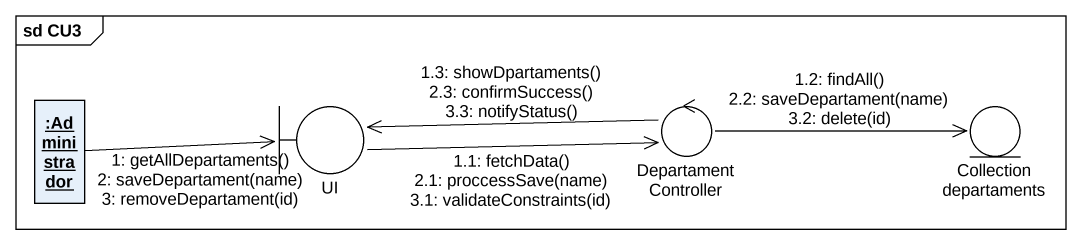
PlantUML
@startuml
mainframe sd CU3
allowmixing
hide circle
hide empty members
object ":Administrador" as Administrador
boundary UI
control DepartamentController
entity "Collection departaments" as Collection_departaments
Administrador -right-> UI : 1: getAllDepartaments()\n2: saveDepartament(name)\n3: removeDepartament(id)
UI -right-> DepartamentController : 1.1: fetchData()\n2.1: proccessSave(name)\n3.1: validateConstraints(id)
DepartamentController -right-> Collection_departaments : 1.2: findAll()\n2.2: saveDepartament(name)\n3.2: delete(id)
DepartamentController -left-> UI : 1.3: showDpartaments()\n2.3: confirmSuccess()\n3.3: notifyStatus()
@enduml
